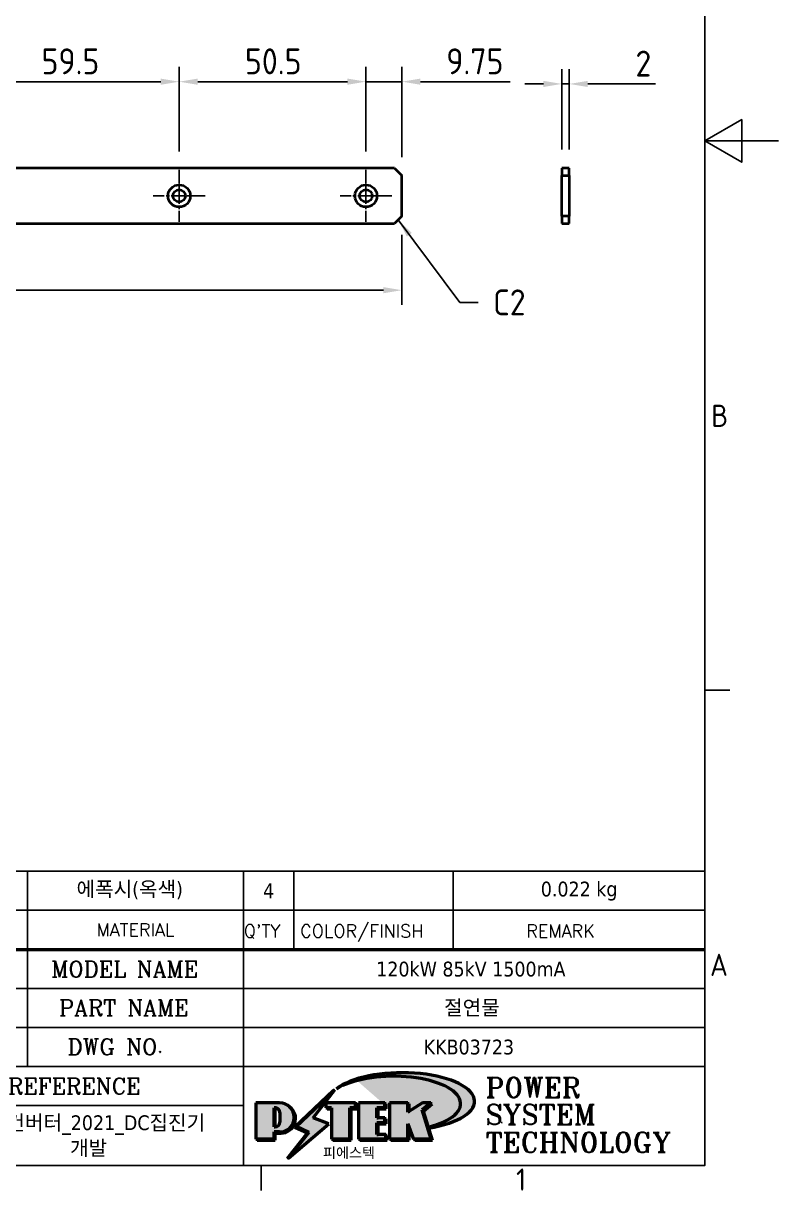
# Model space of a CAD drawing. Header units: millimetres. Extents: x 0 to 840, y 0 to 594.
# Drawn here: x 635.7 to 840, y 13.2 to 328.8 of the extents above; entities that cross this region are included whole.
import ezdxf
from ezdxf.enums import TextEntityAlignment as Align

# ---------------------------------------------------------------- set-up
doc = ezdxf.new("R2010")
doc.units = ezdxf.units.MM
doc.header["$LTSCALE"] = 2
doc.linetypes.add('CHAIN', pattern=[0.35429999999999995, 0.2362, -0.0295, 0.0591, -0.0295])
doc.layers.get('0').update_dxf_attribs({"color": 3, "lineweight": 25})
for name, color, linetype, lineweight in [('가시적인 것(ISO)', 3, 'Continuous', 40), ('경계(ISO)', 7, 'Continuous', 25), ('기호(ISO)', 5, 'Continuous', 25), ('제목(ISO)', 5, 'Continuous', 50), ('중심 표식(ISO)', 1, 'Continuous', 25), ('치수(ISO)', 2, 'Continuous', 25), ('해치(ISO)', 7, 'Continuous', 18)]:
    doc.layers.add(name, color=color, linetype=linetype, lineweight=lineweight)
doc.styles.add('HAN_370', font='', dxfattribs={"width": 2})
doc.styles.add('RC_284', font='ROMANC.shx')
doc.styles.add('RC_292', font='ROMANC.shx')
doc.styles.add('ROMANT_294', font='romant.shx')
doc.styles.add('문자 텍스트_M2B', font='isocp.shx')
doc.styles.add('치수 텍스트_PSTEK_POSCO', font='isocp.shx')
doc.styles.add('텍스트 스타일198', font='tahoma.ttf')
doc.styles.get('HAN_370').set_extended_font_data('GulimChe')
doc.dimstyles.new('치수_PSTEK_POSCO', dxfattribs={"dimscale": 2, "dimtxt": 3.5, "dimasz": 2.5, "dimexe": 2, "dimexo": 2.5, "dimgap": 1, "dimtad": 1, "dimrnd": 1e-08, "dimdsep": 46, "dimtxsty": '치수 텍스트_PSTEK_POSCO', "dimcen": 0.09, "dimdle": 10, "dimclrd": 7, "dimclre": 7, "dimclrt": 2, "dimadec": 1, "dimazin": 2, "dimtfac": 1, "dimtmove": 0, "dimatfit": 3, "dimfxl": 0, "dimtolj": 1, "dimlwd": -1, "dimlwe": -1, "dimarcsym": 0})
doc.dimstyles.new('치수_PSTEK_POSCO$7', dxfattribs={"dimscale": 2, "dimtxt": 3.5, "dimasz": 2.5, "dimexe": 2, "dimexo": 2.5, "dimgap": 1, "dimtad": 1, "dimrnd": 1e-08, "dimdsep": 46, "dimtxsty": '치수 텍스트_PSTEK_POSCO', "dimcen": 0.09, "dimdle": 10, "dimclrd": 7, "dimclre": 7, "dimclrt": 2, "dimadec": 1, "dimazin": 2, "dimtfac": 1, "dimtmove": 0, "dimatfit": 3, "dimfxl": 0, "dimtolj": 1, "dimlwd": -1, "dimlwe": -1, "dimarcsym": 0})

# ---------------------------------------------------------------- blocks, each defined once
blk = doc.blocks.new('경계 Default Border')
at = {"layer": '경계(ISO)'}
for p, q in [((410, 74.25000190734863), (413.4000015258789, 74.25000190734863)), ((350, 10), (350, 6.599999666213989))]:
    blk.add_line(p, q, dxfattribs=at)
at = {"layer": '경계(ISO)', "flags": 128}
for points in [[(10, 10), (10, 287.0000076293945), (410, 287.0000076293945), (410, 10), (10, 10)], [(420, 148.5000038146973), (410, 148.5000038146973), (415, 151.3867473602295), (415, 145.6132507324219), (410, 148.5000038146973)]]:
    blk.add_lwpolyline(points, dxfattribs=at)
at = {"layer": '경계(ISO)', "color": 2, "char_height": 3.00000011920929, "attachment_point": 7, "style": '문자 텍스트_M2B'}
for s, insert in [('B', (410.878270202895, 109.8463944559917)), ('A', (410.7144008173592, 35.61784856929444)), ('1', (384.4860661041481, 6.59999988079071))]:
    blk.add_mtext(s, dxfattribs=dict(at, insert=insert))
blk = doc.blocks.new('제목 블록 PSTEK')
for color, points in [(252, [(317.2195697678507, 17.0593801673321), (322.0326348870767, 21.62682475217465), (322.2781991042243, 21.94392121864296), (317.0471853425802, 16.97985676345368), (318.7512090904202, 16.1899260703855), (316.0018030350395, 12.71868385740789), (316.3356552234328, 13.00206718743325), (318.9235935156908, 16.2694494742633)]), (5, [(321.6183518841322, 17.4193704504104), (319.5281351041078, 18.24969419629727), (322.4505835294948, 22.02344462252142), (317.2195697678507, 17.0593801673321), (318.9235935156908, 16.2694494742633), (316.1741874603099, 12.79820726128571)]), (1, [(324.4839107253602, 19.60711530335299), (325.2419748254881, 19.60711530335299), (325.2419748254881, 20.25857663940324), (321.2266040451076, 20.25857663940324), (321.2266040451076, 19.60711530335299), (321.9846681452406, 19.60711530335299), (321.9846681452406, 15.3430047401139), (324.4839107253602, 15.3430047401139)]), (252, [(321.9846681452406, 19.60711530335299), (321.4042753185749, 19.60711530335299), (321.4042753185749, 19.45905590879572), (321.9846681452406, 19.45905590879572)]), (252, [(324.6615819988275, 19.45905590879572), (325.4196460989604, 19.45905590879572), (325.4196460989604, 20.11051724484596), (325.2419748254881, 20.11051724484596), (325.2419748254881, 19.60711530335299), (324.4839107253602, 19.60711530335299), (324.4839107253602, 15.3430047401139), (322.1623394187076, 15.3430047401139), (322.1623394187076, 15.19494534555726), (324.6615819988275, 15.19494534555726)]), (1, [(329.2277337269622, 20.25857663940324), (325.65654113025, 20.25857663940324), (325.65654113025, 15.3430047401139), (329.3580259941756, 15.3430047401139), (329.3580259941756, 15.9944660761648), (328.1137701654877, 15.9944660761648), (328.1137701654877, 17.56360607323003), (329.2277337269622, 17.56360607323003), (329.2277337269622, 18.25543873810179), (328.1137701654877, 18.25543873810179), (328.1137701654877, 19.60711530335299), (329.2277337269622, 19.60711530335299)]), (252, [(328.2914414389548, 19.45905590879572), (329.4054050004294, 19.45905590879572), (329.4054050004294, 20.11051724484596), (329.2277337269622, 20.11051724484596), (329.2277337269622, 19.60711530335299), (328.1137701654877, 19.60711530335299), (328.1137701654877, 18.25543873810179), (328.2914414389548, 18.25543873810179)]), (1, [(332.3312149849806, 20.25857663940324), (329.8592894925411, 20.25857663940324), (329.8592894925411, 15.3430047401139), (332.3312149849806, 15.3430047401139), (332.3312149849806, 17.4318630164523), (333.0701931098801, 15.3430047401139), (335.4855464857051, 15.3430047401139), (334.2514536401189, 19.30614745124769), (335.4379594596742, 20.25857663940324), (334.3071782107978, 20.25857663940324), (332.3312149849806, 18.99741471888304)]), (252, [(332.5088862584528, 20.1105172448466), (332.3312149849806, 20.1105172448466), (332.3312149849806, 18.99741471888368), (332.5088862584528, 19.11081371413894)]), (252, [(335.6156307331414, 20.11051724484596), (335.2535118015555, 20.11051724484596), (334.2514536401189, 19.30614745124769), (335.4855464857051, 15.3430047401139), (333.1954852176545, 15.3430047401139), (333.2478643833523, 15.19494534555726), (335.6632177591723, 15.19494534555726), (334.4291249135862, 19.15808805669106)]), (252, [(328.2914414389548, 17.41554667867274), (329.4054050004294, 17.41554667867274), (329.4054050004294, 18.10737934354514), (329.2277337269622, 18.10737934354514), (329.2277337269622, 17.56360607323003), (328.1137701654877, 17.56360607323003), (328.1137701654877, 15.9944660761648), (328.2914414389548, 15.9944660761648)]), (252, [(332.5088862584528, 16.92964231796647), (332.3312149849806, 17.43186301645164), (332.3312149849806, 15.3430047401139), (330.0369607660135, 15.3430047401139), (330.0369607660135, 15.19494534555726), (332.5088862584528, 15.19494534555726)]), (252, [(329.5356972676428, 15.8464066816075), (329.3580259941756, 15.8464066816075), (329.3580259941756, 15.3430047401139), (325.8342124037171, 15.3430047401139), (325.8342124037171, 15.19494534555726), (329.5356972676428, 15.19494534555726)])]:
    blk.add_hatch(color=color).paths.add_polyline_path(points)
h = blk.add_hatch(color=1)
edge = h.paths.add_edge_path(flags=0)
edge.add_line((314.2242174273352, 19.60711530335299), (314.2242174273352, 17.00126995915134))
edge.add_line((314.2242174273352, 17.00126995915134), (314.3485873187598, 17.00126995915134))
edge.add_arc((314.3485873187598, 17.6527312952023), 0.6514613360509371, 270, 360)
edge.add_line((315.0000486548106, 17.6527312952023), (315.0000486548106, 18.95565396730211))
edge.add_arc((314.3485873187598, 18.95565396730212), 0.6514613360508712, 0, 90)
edge.add_line((314.3485873187598, 19.60711530335299), (314.2242174273352, 19.60711530335299))
edge = h.paths.add_edge_path()
edge.add_arc((314.9847713324306, 18.28938669179658), 1.969189947606664, 269.9999999999959, 450)
edge.add_line((314.9847713324306, 20.25857663940318), (311.7664314776902, 20.25857663940324))
edge.add_line((311.7664314776902, 20.25857663940324), (311.7664314776902, 15.3430047401139))
edge.add_line((311.7664314776902, 15.3430047401139), (314.2242174273352, 15.3430047401139))
edge.add_line((314.2242174273352, 15.3430047401139), (314.2242174273352, 16.32019674418991))
edge.add_line((314.2242174273352, 16.32019674418991), (314.9847713324307, 16.32019674418991))
h = blk.add_hatch(color=252)
edge = h.paths.add_edge_path()
edge.add_arc((314.9847713324309, 18.28938669179657), 1.969189947606666, 270, 406.8278729790604)
edge.add_arc((315.1624426058984, 18.1413272972396), 1.969189947606962, -90, 53.560984836317004, ccw=False)
edge.add_line((315.1624426058984, 16.17213734963263), (314.4018887008024, 16.17213734963263))
edge.add_line((314.4018887008024, 16.17213734963263), (314.4018887008024, 15.19494534555726))
edge.add_line((314.4018887008024, 15.19494534555726), (311.9441027511573, 15.19494534555726))
edge.add_line((311.9441027511573, 15.19494534555726), (311.9441027511573, 15.3430047401139))
edge.add_line((311.9441027511573, 15.3430047401139), (314.2242174273352, 15.3430047401139))
edge.add_line((314.2242174273352, 15.3430047401139), (314.2242174273352, 16.32019674418991))
edge.add_line((314.2242174273352, 16.32019674418991), (314.9847713324309, 16.32019674418991))
h = blk.add_hatch(color=252)
edge = h.paths.add_edge_path()
edge.add_line((314.4018887008024, 19.45905590879572), (314.5262585922315, 19.45905590879572))
edge.add_arc((314.5262585922314, 18.80759457274939), 0.6514613360463194, 60.4189348879147, 90.00000000000318, ccw=False)
edge.add_arc((314.3485873187602, 18.95565396730057), 0.6514613360524251, 39.96992292766206, 90.00000000009999)
edge.add_line((314.3485873187591, 19.60711530335307), (314.2242174273352, 19.60711530335298))
edge.add_line((314.2242174273352, 19.60711530335299), (314.2242174273352, 17.00126995915134))
edge.add_line((314.2242174273352, 17.00126995915134), (314.3485873187591, 17.00126995915134))
edge.add_arc((314.3485873187568, 17.652731295233), 0.6514613360816299, 270.0000000002, 274.6930825552478)
edge.add_line((314.4018887008024, 17.0034541317032), (314.4018887008024, 19.45905590879572))
at = {"layer": '해치(ISO)', "true_color": 0x27d1fc}
h = blk.add_hatch(color=140, dxfattribs=at)
edge = h.paths.add_edge_path()
edge.add_ellipse((330.3660919371412, 20.15576403068321), major_axis=(9.100907360794343, 0), ratio=0.4069904968023172, start_angle=301.3098473703837, end_angle=507.7436900681698)
edge.add_ellipse((331.5340919371412, 20.4634168429492), major_axis=(-9.82350664112931, 0), ratio=0.3942600559756514, start_angle=111.51207141178469, end_angle=334.47025347086895, ccw=False)
edge.add_line((335.1363447531188, 16.8601935978785), (335.0955236905705, 16.99119398620872))
at = {"color": 180}
for p, q in [((182.4757929790549, 51.56524660363496), (372.4757929537551, 51.56524660363496)), ((280.8758854511282, 51.56524660363496), (280.8758854511282, 41.00524660363494)), ((310.0881549537552, 51.56524660363496), (310.0881549537553, 41.00524660363494)), ((316.9044520275131, 51.56524660363496), (316.9044520275127, 41.00524660363494)), ((338.4566026226726, 51.56524660363496), (338.4566026226727, 41.00524660363494)), ((372.4757929537551, 51.56524660363496), (372.4757929537551, 11.79100474011389)), ((182.475792979055, 46.2852466036349), (372.4757929537551, 46.28524660363492)), ((280.8758854511282, 41.00524660363494), (280.8758854511282, 25.16524660363502)), ((310.088154953755, 41.00524660363494), (310.088154953755, 11.79100474011392)), ((206.451475290024, 35.72524660363497), (372.4757929537551, 35.72524660363497)), ((255.917593136736, 30.44524660363498), (372.4757929537552, 30.44524660363501)), ((255.9175931367359, 25.16524660363502), (372.4757929537552, 25.165246603635)), ((255.9175931367359, 19.88524660363481), (310.0881549537553, 19.88524660363481)), ((182.475792979055, 11.79100474011392), (372.4757929537551, 11.79100474011389))]:
    blk.add_line(p, q, dxfattribs=at)
at = {"color": 7, "lineweight": 50}
blk.add_line((206.451475290024, 41.00524660363494), (372.4757929537551, 41.00524660363496), dxfattribs=at)
at = {"color": 7}
for p, q in [((322.2781991042243, 21.94392121864296), (317.0471853425802, 16.97985676345368)), ((322.4505835294948, 22.02344462252142), (317.2195697678507, 17.0593801673321)), ((317.2195697678507, 17.0593801673321), (322.0326348870767, 21.62682475217465)), ((319.5281351041078, 18.24969419629727), (322.4505835294948, 22.02344462252142)), ((322.0326348870767, 21.62682475217465), (322.2781991042243, 21.94392121864296)), ((311.7664314776902, 20.25900474011391), (311.7664314776902, 15.34300474011391)), ((314.9847713324309, 20.25857663940324), (311.7664314776902, 20.25857663940324)), ((314.9847713324309, 20.25857663940324), (311.7664314776902, 20.25857663940324)), ((311.7664314776902, 20.25857663940324), (311.7664314776902, 15.3430047401139)), ((314.2242174273352, 17.00126995915134), (314.2242174273352, 19.60711530335299)), ((314.2242174273352, 19.60711530335299), (314.3485873187591, 19.60711530335299)), ((314.3485873187591, 19.60711530335299), (314.2242174273352, 19.60711530335299)), ((314.2242174273352, 19.60711530335299), (314.2242174273352, 17.00126995915134)), ((314.2242174273352, 17.00126995915134), (314.2242174273352, 19.60711530335299)), ((314.2242174273352, 19.60711530335299), (314.3485873187591, 19.60711530335299)), ((314.4018887008024, 19.45905590879572), (314.5262585922314, 19.45905590879572)), ((314.4018887008024, 17.0034541317032), (314.4018887008024, 19.45905590879572)), ((315.0000486548106, 18.95565396730275), (315.0000486548106, 17.65273129520161)), ((315.0000486548106, 18.95565396730275), (315.0000486548106, 17.65273129520161)), ((325.2419748254881, 20.25857663940324), (321.2266040451076, 20.25857663940324)), ((321.2266040451076, 20.25857663940324), (321.2266040451076, 19.60711530335299)), ((325.2419748254881, 20.25857663940324), (321.2266040451076, 20.25857663940324)), ((321.2266040451076, 20.25857663940324), (321.2266040451076, 19.60711530335299)), ((321.2266040451076, 19.60711530335299), (321.9846681452406, 19.60711530335299)), ((321.2266040451076, 19.60711530335299), (321.9846681452406, 19.60711530335299)), ((321.4042753185749, 19.60711530335299), (321.4042753185749, 19.45905590879572)), ((321.9846681452406, 19.60711530335299), (321.4042753185749, 19.60711530335299)), ((321.4042753185749, 19.45905590879572), (321.9846681452406, 19.45905590879572)), ((321.9846681452406, 19.60711530335299), (321.9846681452406, 15.3430047401139)), ((321.9846681452406, 19.45905590879572), (321.9846681452406, 19.60711530335299)), ((321.9846681452406, 19.60711530335299), (321.9846681452406, 15.3430047401139)), ((324.4839107253602, 19.60711530335299), (325.2419748254881, 19.60711530335299)), ((324.4839107253602, 15.3430047401139), (324.4839107253602, 19.60711530335299)), ((325.2419748254881, 19.60711530335299), (324.4839107253602, 19.60711530335299)), ((324.4839107253602, 19.60711530335299), (324.4839107253602, 15.3430047401139)), ((324.4839107253602, 19.60711530335299), (325.2419748254881, 19.60711530335299)), ((324.4839107253602, 15.3430047401139), (324.4839107253602, 19.60711530335299)), ((324.6615819988275, 19.45905590879572), (325.4196460989604, 19.45905590879572)), ((324.6615819988275, 15.19494534555726), (324.6615819988275, 19.45905590879572)), ((325.2419748254881, 19.60711530335299), (325.2419748254881, 20.25857663940324)), ((325.2419748254881, 19.60711530335299), (325.2419748254881, 20.25857663940324)), ((325.4196460989604, 20.11051724484596), (325.2419748254881, 20.11051724484596)), ((325.2419748254881, 20.11051724484596), (325.2419748254881, 19.60711530335299)), ((325.4196460989604, 19.45905590879572), (325.4196460989604, 20.11051724484596)), ((329.2277337269622, 20.25857663940324), (325.65654113025, 20.25857663940324)), ((325.65654113025, 20.25857663940324), (325.65654113025, 15.3430047401139)), ((325.65654113025, 20.25857663940324), (325.65654113025, 15.3430047401139)), ((329.2277337269622, 20.25857663940324), (325.65654113025, 20.25857663940324)), ((328.1137701654877, 18.25543873810179), (328.1137701654877, 19.60711530335299)), ((328.1137701654877, 19.60711530335299), (329.2277337269622, 19.60711530335299)), ((329.2277337269622, 19.60711530335299), (328.1137701654877, 19.60711530335299)), ((328.1137701654877, 19.60711530335299), (328.1137701654877, 18.25543873810179)), ((328.1137701654877, 18.25543873810179), (328.1137701654877, 19.60711530335299)), ((328.1137701654877, 19.60711530335299), (329.2277337269622, 19.60711530335299)), ((328.2914414389548, 18.25543873810179), (328.2914414389548, 19.45905590879572)), ((328.2914414389548, 19.45905590879572), (329.4054050004294, 19.45905590879572)), ((329.2277337269622, 19.60711530335299), (329.2277337269622, 20.25857663940324)), ((329.2277337269622, 19.60711530335299), (329.2277337269622, 20.25857663940324)), ((329.4054050004294, 20.11051724484596), (329.2277337269622, 20.11051724484596)), ((329.2277337269622, 20.11051724484596), (329.2277337269622, 19.60711530335299)), ((329.4054050004294, 19.45905590879572), (329.4054050004294, 20.11051724484596)), ((332.3312149849806, 20.25857663940324), (329.8592894925411, 20.25857663940324)), ((329.8592894925411, 20.25857663940324), (329.8592894925411, 15.3430047401139)), ((329.8592894925411, 20.25857663940324), (329.8592894925411, 15.3430047401139)), ((332.3312149849806, 20.25857663940324), (329.8592894925411, 20.25857663940324)), ((334.3071782107978, 20.25857663940324), (332.3312149849806, 18.99741471888304)), ((332.3312149849806, 18.99741471888304), (332.3312149849806, 20.25857663940324)), ((334.3071782107978, 20.25857663940324), (332.3312149849806, 18.99741471888304)), ((332.3312149849806, 18.99741471888304), (332.3312149849806, 20.25857663940324)), ((332.5088862584528, 20.1105172448466), (332.3312149849806, 20.1105172448466)), ((332.3312149849806, 20.1105172448466), (332.3312149849806, 18.99741471888368)), ((332.3312149849806, 18.99741471888368), (332.5088862584528, 19.11081371413894)), ((332.5088862584528, 19.11081371413894), (332.5088862584528, 20.1105172448466)), ((334.2514536401189, 19.30614745124769), (335.4379594596742, 20.25857663940324)), ((334.2514536401189, 19.30614745124769), (335.4379594596742, 20.25857663940324)), ((335.2535118015555, 20.11051724484596), (334.2514536401189, 19.30614745124769)), ((335.4855464857051, 15.3430047401139), (334.2514536401189, 19.30614745124769)), ((334.2514536401189, 19.30614745124769), (335.4855464857051, 15.3430047401139)), ((335.4855464857051, 15.3430047401139), (334.2514536401189, 19.30614745124769)), ((335.4379594596742, 20.25857663940324), (334.3071782107978, 20.25857663940324)), ((335.4379594596742, 20.25857663940324), (334.3071782107978, 20.25857663940324)), ((334.4291249135862, 19.15808805669104), (335.6156307331414, 20.11051724484596)), ((335.6632177591723, 15.19494534555726), (334.4291249135862, 19.15808805669104)), ((335.6156307331414, 20.11051724484596), (335.2535118015555, 20.11051724484596)), ((316.1741874603099, 12.79820726128571), (321.6183518841322, 17.4193704504104)), ((321.6183518841322, 17.4193704504104), (319.5281351041078, 18.24969419629727)), ((329.2277337269622, 18.25543873810179), (328.1137701654877, 18.25543873810179)), ((328.1137701654877, 18.25543873810179), (328.2914414389548, 18.25543873810179)), ((329.2277337269622, 18.25543873810179), (328.1137701654877, 18.25543873810179)), ((328.1137701654877, 17.56360607323003), (329.2277337269622, 17.56360607323003)), ((328.1137701654877, 15.9944660761648), (328.1137701654877, 17.56360607323003)), ((329.2277337269622, 17.56360607323003), (328.1137701654877, 17.56360607323003)), ((328.1137701654877, 17.56360607323003), (328.1137701654877, 15.9944660761648)), ((328.1137701654877, 17.56360607323003), (329.2277337269622, 17.56360607323003)), ((328.1137701654877, 15.9944660761648), (328.1137701654877, 17.56360607323003)), ((328.2914414389548, 15.9944660761648), (328.2914414389548, 17.41554667867274)), ((328.2914414389548, 17.41554667867274), (329.4054050004294, 17.41554667867274)), ((329.2277337269622, 17.56360607323003), (329.2277337269622, 18.25543873810179)), ((329.2277337269622, 17.56360607323003), (329.2277337269622, 18.25543873810179)), ((329.4054050004294, 18.10737934354514), (329.2277337269622, 18.10737934354514)), ((329.2277337269622, 18.10737934354514), (329.2277337269622, 17.56360607323003)), ((329.4054050004294, 17.41554667867274), (329.4054050004294, 18.10737934354514)), ((332.3312149849806, 17.4318630164523), (333.0701931098801, 15.3430047401139)), ((332.3312149849806, 15.3430047401139), (332.3312149849806, 17.4318630164523)), ((332.5088862584528, 16.92964231796647), (332.3312149849806, 17.43186301645164)), ((332.3312149849806, 17.43186301645164), (332.3312149849806, 15.3430047401139)), ((332.3312149849806, 17.4318630164523), (333.0701931098801, 15.3430047401139)), ((332.3312149849806, 15.3430047401139), (332.3312149849806, 17.4318630164523)), ((345.0447381189468, 17.50375595811051), (344.9867755289346, 17.689895936919)), ((314.3485873187591, 17.00126995915134), (314.2242174273352, 17.00126995915134)), ((314.2242174273352, 17.00126995915134), (314.3485873187591, 17.00126995915134)), ((314.3485873187591, 17.00126995915134), (314.2242174273352, 17.00126995915134)), ((314.2242174273352, 16.32019674418991), (314.9847713324309, 16.32019674418991)), ((314.2242174273352, 15.3430047401139), (314.2242174273352, 16.32019674418991)), ((314.9847713324309, 16.32019674418991), (314.2242174273352, 16.32019674418991)), ((314.2242174273352, 16.32019674418991), (314.2242174273352, 15.3430047401139)), ((314.2242174273352, 16.32019674418991), (314.9847713324309, 16.32019674418991)), ((314.2242174273352, 15.3430047401139), (314.2242174273352, 16.32019674418991)), ((314.4018887008024, 16.17213734963263), (315.162442605898, 16.17213734963263)), ((314.4018887008024, 15.19494534555726), (314.4018887008024, 16.17213734963263)), ((318.7512090904202, 16.1899260703855), (316.0018030350395, 12.71868385740789)), ((318.9235935156908, 16.2694494742633), (316.1741874603099, 12.79820726128571)), ((316.3356552234328, 13.00206718743325), (318.9235935156908, 16.2694494742633)), ((317.0471853425802, 16.97985676345368), (318.7512090904202, 16.1899260703855)), ((318.9235935156908, 16.2694494742633), (317.2195697678507, 17.0593801673321)), ((317.2195697678507, 17.0593801673321), (318.9235935156908, 16.2694494742633)), ((329.3580259941756, 15.9944660761648), (328.1137701654877, 15.9944660761648)), ((328.1137701654877, 15.9944660761648), (328.2914414389548, 15.9944660761648)), ((329.3580259941756, 15.9944660761648), (328.1137701654877, 15.9944660761648)), ((329.3580259941756, 15.3430047401139), (329.3580259941756, 15.9944660761648)), ((329.3580259941756, 15.3430047401139), (329.3580259941756, 15.9944660761648)), ((329.5356972676428, 15.8464066816075), (329.3580259941756, 15.8464066816075)), ((329.3580259941756, 15.8464066816075), (329.3580259941756, 15.3430047401139)), ((329.5356972676428, 15.19494534555726), (329.5356972676428, 15.8464066816075)), ((332.5088862584528, 15.19494534555726), (332.5088862584528, 16.92964231796647)), ((311.7664314776902, 15.3430047401139), (314.2242174273352, 15.3430047401139)), ((311.7664314776902, 15.3430047401139), (314.2242174273352, 15.3430047401139)), ((314.2242174273352, 15.3430047401139), (311.9441027511573, 15.3430047401139)), ((311.9441027511573, 15.3430047401139), (311.9441027511573, 15.19494534555726)), ((311.9441027511573, 15.19494534555726), (314.4018887008024, 15.19494534555726)), ((321.9846681452406, 15.3430047401139), (324.4839107253602, 15.3430047401139)), ((321.9846681452406, 15.3430047401139), (324.4839107253602, 15.3430047401139)), ((324.4839107253602, 15.3430047401139), (322.1623394187076, 15.3430047401139)), ((322.1623394187076, 15.3430047401139), (322.1623394187076, 15.19494534555726)), ((322.1623394187076, 15.19494534555726), (324.6615819988275, 15.19494534555726)), ((325.65654113025, 15.3430047401139), (329.3580259941756, 15.3430047401139)), ((325.65654113025, 15.3430047401139), (329.3580259941756, 15.3430047401139)), ((329.3580259941756, 15.3430047401139), (325.8342124037171, 15.3430047401139)), ((325.8342124037171, 15.3430047401139), (325.8342124037171, 15.19494534555726)), ((325.8342124037171, 15.19494534555726), (329.5356972676428, 15.19494534555726)), ((329.8592894925411, 15.3430047401139), (332.3312149849806, 15.3430047401139)), ((329.8592894925411, 15.3430047401139), (332.3312149849806, 15.3430047401139)), ((332.3312149849806, 15.3430047401139), (330.0369607660135, 15.3430047401139)), ((330.0369607660135, 15.3430047401139), (330.0369607660135, 15.19494534555726)), ((330.0369607660135, 15.19494534555726), (332.5088862584528, 15.19494534555726)), ((333.0701931098801, 15.3430047401139), (335.4855464857051, 15.3430047401139)), ((333.0701931098801, 15.3430047401139), (335.4855464857051, 15.3430047401139)), ((335.4855464857051, 15.3430047401139), (333.1954852176545, 15.3430047401139)), ((333.1954852176545, 15.3430047401139), (333.2478643833523, 15.19494534555726)), ((333.2478643833523, 15.19494534555726), (335.6632177591723, 15.19494534555726)), ((316.0018030350395, 12.71868385740789), (316.3356552234328, 13.00206718743325))]:
    blk.add_line(p, q, dxfattribs=at)
at = {"color": 5}
for p, q in [((322.4505835294948, 22.02344462252142), (317.2195697678507, 17.0593801673321)), ((319.5281351041078, 18.24969419629727), (322.4505835294948, 22.02344462252142)), ((316.1741874603099, 12.79820726128571), (321.6183518841322, 17.4193704504104)), ((321.6183518841322, 17.4193704504104), (319.5281351041078, 18.24969419629727)), ((318.9235935156908, 16.2694494742633), (316.1741874603099, 12.79820726128571)), ((317.2195697678507, 17.0593801673321), (318.9235935156908, 16.2694494742633))]:
    blk.add_line(p, q, dxfattribs=at)
at = {"color": 1}
for p, q in [((314.9847713324309, 20.25857663940324), (311.7664314776902, 20.25857663940324)), ((311.7664314776902, 20.25857663940324), (311.7664314776902, 15.3430047401139)), ((314.2242174273352, 17.00126995915134), (314.2242174273352, 19.60711530335299)), ((314.2242174273352, 19.60711530335299), (314.3485873187591, 19.60711530335299)), ((315.0000486548106, 18.95565396730275), (315.0000486548106, 17.65273129520161)), ((325.2419748254881, 20.25857663940324), (321.2266040451076, 20.25857663940324)), ((321.2266040451076, 20.25857663940324), (321.2266040451076, 19.60711530335299)), ((321.2266040451076, 19.60711530335299), (321.9846681452406, 19.60711530335299)), ((321.9846681452406, 19.60711530335299), (321.9846681452406, 15.3430047401139)), ((324.4839107253602, 19.60711530335299), (325.2419748254881, 19.60711530335299)), ((324.4839107253602, 15.3430047401139), (324.4839107253602, 19.60711530335299)), ((325.2419748254881, 19.60711530335299), (325.2419748254881, 20.25857663940324)), ((329.2277337269622, 20.25857663940324), (325.65654113025, 20.25857663940324)), ((325.65654113025, 20.25857663940324), (325.65654113025, 15.3430047401139)), ((328.1137701654877, 18.25543873810179), (328.1137701654877, 19.60711530335299)), ((328.1137701654877, 19.60711530335299), (329.2277337269622, 19.60711530335299)), ((329.2277337269622, 19.60711530335299), (329.2277337269622, 20.25857663940324)), ((332.3312149849806, 20.25857663940324), (329.8592894925411, 20.25857663940324)), ((329.8592894925411, 20.25857663940324), (329.8592894925411, 15.3430047401139)), ((334.3071782107978, 20.25857663940324), (332.3312149849806, 18.99741471888304)), ((332.3312149849806, 18.99741471888304), (332.3312149849806, 20.25857663940324)), ((334.2514536401189, 19.30614745124769), (335.4379594596742, 20.25857663940324)), ((335.4855464857051, 15.3430047401139), (334.2514536401189, 19.30614745124769)), ((335.4379594596742, 20.25857663940324), (334.3071782107978, 20.25857663940324)), ((329.2277337269622, 18.25543873810179), (328.1137701654877, 18.25543873810179)), ((328.1137701654877, 17.56360607323003), (329.2277337269622, 17.56360607323003)), ((328.1137701654877, 15.9944660761648), (328.1137701654877, 17.56360607323003)), ((329.2277337269622, 17.56360607323003), (329.2277337269622, 18.25543873810179)), ((332.3312149849806, 17.4318630164523), (333.0701931098801, 15.3430047401139)), ((332.3312149849806, 15.3430047401139), (332.3312149849806, 17.4318630164523)), ((314.3485873187591, 17.00126995915134), (314.2242174273352, 17.00126995915134)), ((314.2242174273352, 16.32019674418991), (314.9847713324309, 16.32019674418991)), ((314.2242174273352, 15.3430047401139), (314.2242174273352, 16.32019674418991)), ((329.3580259941756, 15.9944660761648), (328.1137701654877, 15.9944660761648)), ((329.3580259941756, 15.3430047401139), (329.3580259941756, 15.9944660761648)), ((311.7664314776902, 15.3430047401139), (314.2242174273352, 15.3430047401139)), ((321.9846681452406, 15.3430047401139), (324.4839107253602, 15.3430047401139)), ((325.65654113025, 15.3430047401139), (329.3580259941756, 15.3430047401139)), ((329.8592894925411, 15.3430047401139), (332.3312149849806, 15.3430047401139)), ((333.0701931098801, 15.3430047401139), (335.4855464857051, 15.3430047401139))]:
    blk.add_line(p, q, dxfattribs=at)
at = {"color": 7}
for centre, radius, start, end in [((314.3485873187598, 18.95565396730211), 0.6514613360508712, 0, 90), ((314.3485873187602, 18.95565396730057), 0.6514613360524251, 39.96992292766117, 90), ((314.3485873187598, 18.95565396730212), 0.6514613360508712, 0, 90), ((314.5262585922314, 18.80759457274939), 0.6514613360463193, 60.41893488791137, 90), ((314.9847713324309, 18.28938669179658), 1.969189947606665, 270, 90), ((314.9847713324309, 18.28938669179658), 1.969189947606665, 270, 90), ((314.9847713324307, 18.2893866917965), 1.969189947606594, 270, 46.82787297909833), ((315.1624426058984, 18.1413272972396), 1.969189947606961, 270, 53.56098483636067), ((314.3485873187597, 17.65273129520228), 0.6514613360509381, 270, 0), ((314.3485873187598, 17.6527312952023), 0.6514613360509381, 270, 0), ((314.3485873187568, 17.652731295233), 0.6514613360816299, 270, 274.6930825552478)]:
    blk.add_arc(centre, radius, start, end, dxfattribs=at)
at = {"color": 1}
for centre, radius, start, end in [((314.3485873187598, 18.95565396730211), 0.6514613360508712, 0, 90), ((314.9847713324309, 18.28938669179657), 1.969189947606665, 270, 90), ((314.3485873187598, 17.6527312952023), 0.6514613360509381, 270, 0)]:
    blk.add_arc(centre, radius, start, end, dxfattribs=at)
at = {"layer": '제목(ISO)'}
for p, q in [((322.2781991042243, 21.94392121864296), (317.0471853425802, 16.97985676345368)), ((322.4505835294948, 22.02344462252142), (317.2195697678507, 17.0593801673321)), ((317.2195697678507, 17.0593801673321), (322.0326348870767, 21.62682475217465)), ((319.5281351041078, 18.24969419629727), (322.4505835294948, 22.02344462252142)), ((322.0326348870767, 21.62682475217465), (322.2781991042243, 21.94392121864296)), ((314.9847713324306, 20.25857663940324), (311.7664314776902, 20.25857663940324)), ((311.7664314776902, 20.25857663940324), (311.7664314776902, 15.3430047401139)), ((314.2242174273352, 17.00126995915134), (314.2242174273352, 19.60711530335299)), ((314.2242174273352, 19.60711530335299), (314.3485873187598, 19.60711530335299)), ((314.3485873187591, 19.60711530335299), (314.2242174273352, 19.60711530335299)), ((314.2242174273352, 19.60711530335299), (314.2242174273352, 17.00126995915134)), ((314.4018887008024, 19.45905590879572), (314.5262585922314, 19.45905590879572)), ((314.4018887008024, 17.0034541317032), (314.4018887008024, 19.45905590879572)), ((315.0000486548106, 18.95565396730211), (315.0000486548106, 17.6527312952023)), ((325.2419748254881, 20.25857663940324), (321.2266040451076, 20.25857663940324)), ((321.2266040451076, 20.25857663940324), (321.2266040451076, 19.60711530335299)), ((321.2266040451076, 19.60711530335299), (321.9846681452406, 19.60711530335299)), ((321.9846681452406, 19.60711530335299), (321.4042753185749, 19.60711530335299)), ((321.4042753185749, 19.60711530335299), (321.4042753185749, 19.45905590879572)), ((321.4042753185749, 19.45905590879572), (321.9846681452406, 19.45905590879572)), ((321.9846681452406, 19.60711530335299), (321.9846681452406, 15.3430047401139)), ((321.9846681452406, 19.45905590879572), (321.9846681452406, 19.60711530335299)), ((324.4839107253602, 19.60711530335299), (325.2419748254881, 19.60711530335299)), ((324.4839107253602, 15.3430047401139), (324.4839107253602, 19.60711530335299)), ((325.2419748254881, 19.60711530335299), (324.4839107253602, 19.60711530335299)), ((324.4839107253602, 19.60711530335299), (324.4839107253602, 15.3430047401139)), ((324.6615819988275, 19.45905590879572), (325.4196460989604, 19.45905590879572)), ((324.6615819988275, 15.19494534555726), (324.6615819988275, 19.45905590879572)), ((325.2419748254881, 19.60711530335299), (325.2419748254881, 20.25857663940324)), ((325.4196460989604, 20.11051724484596), (325.2419748254881, 20.11051724484596)), ((325.2419748254881, 20.11051724484596), (325.2419748254881, 19.60711530335299)), ((325.4196460989604, 19.45905590879572), (325.4196460989604, 20.11051724484596)), ((329.2277337269622, 20.25857663940324), (325.65654113025, 20.25857663940324)), ((325.65654113025, 20.25857663940324), (325.65654113025, 15.3430047401139)), ((328.1137701654877, 18.25543873810179), (328.1137701654877, 19.60711530335299)), ((328.1137701654877, 19.60711530335299), (329.2277337269622, 19.60711530335299)), ((329.2277337269622, 19.60711530335299), (328.1137701654877, 19.60711530335299)), ((328.1137701654877, 19.60711530335299), (328.1137701654877, 18.25543873810179)), ((328.2914414389548, 19.45905590879572), (329.4054050004294, 19.45905590879572)), ((328.2914414389548, 18.25543873810179), (328.2914414389548, 19.45905590879572)), ((329.2277337269622, 19.60711530335299), (329.2277337269622, 20.25857663940324)), ((329.4054050004294, 20.11051724484596), (329.2277337269622, 20.11051724484596)), ((329.2277337269622, 20.11051724484596), (329.2277337269622, 19.60711530335299)), ((329.4054050004294, 19.45905590879572), (329.4054050004294, 20.11051724484596)), ((332.3312149849806, 20.25857663940324), (329.8592894925411, 20.25857663940324)), ((329.8592894925411, 20.25857663940324), (329.8592894925411, 15.3430047401139)), ((334.3071782107978, 20.25857663940324), (332.3312149849806, 18.99741471888304)), ((332.3312149849806, 18.99741471888304), (332.3312149849806, 20.25857663940324)), ((332.5088862584528, 20.1105172448466), (332.3312149849806, 20.1105172448466)), ((332.3312149849806, 20.1105172448466), (332.3312149849806, 18.99741471888368)), ((332.3312149849806, 18.99741471888368), (332.5088862584528, 19.11081371413894)), ((332.5088862584528, 19.11081371413894), (332.5088862584528, 20.1105172448466)), ((334.2514536401189, 19.30614745124769), (335.4379594596742, 20.25857663940324)), ((335.2535118015555, 20.11051724484596), (334.2514536401189, 19.30614745124769)), ((335.4855464857051, 15.3430047401139), (334.2514536401189, 19.30614745124769)), ((334.2514536401189, 19.30614745124769), (335.4855464857051, 15.3430047401139)), ((335.4379594596742, 20.25857663940324), (334.3071782107978, 20.25857663940324)), ((334.4291249135862, 19.15808805669106), (335.6156307331414, 20.11051724484596)), ((335.6632177591723, 15.19494534555726), (334.4291249135862, 19.15808805669106)), ((335.6156307331414, 20.11051724484596), (335.2535118015555, 20.11051724484596)), ((316.1741874603099, 12.79820726128571), (321.6183518841322, 17.4193704504104)), ((321.6183518841322, 17.4193704504104), (319.5281351041078, 18.24969419629727)), ((329.2277337269622, 18.25543873810179), (328.1137701654877, 18.25543873810179)), ((328.1137701654877, 18.25543873810179), (328.2914414389548, 18.25543873810179)), ((328.1137701654877, 15.9944660761648), (328.1137701654877, 17.56360607323003)), ((328.1137701654877, 17.56360607323003), (329.2277337269622, 17.56360607323003)), ((329.2277337269622, 17.56360607323003), (328.1137701654877, 17.56360607323003)), ((328.1137701654877, 17.56360607323003), (328.1137701654877, 15.9944660761648)), ((328.2914414389548, 17.41554667867274), (329.4054050004294, 17.41554667867274)), ((328.2914414389548, 15.9944660761648), (328.2914414389548, 17.41554667867274)), ((329.2277337269622, 17.56360607323003), (329.2277337269622, 18.25543873810179)), ((329.4054050004294, 18.10737934354514), (329.2277337269622, 18.10737934354514)), ((329.2277337269622, 18.10737934354514), (329.2277337269622, 17.56360607323003)), ((329.4054050004294, 17.41554667867274), (329.4054050004294, 18.10737934354514)), ((332.3312149849806, 15.3430047401139), (332.3312149849806, 17.4318630164523)), ((332.3312149849806, 17.4318630164523), (333.0701931098801, 15.3430047401139)), ((332.5088862584528, 16.92964231796647), (332.3312149849806, 17.43186301645164)), ((332.3312149849806, 17.43186301645164), (332.3312149849806, 15.3430047401139)), ((314.3485873187598, 17.00126995915134), (314.2242174273352, 17.00126995915134)), ((314.2242174273352, 17.00126995915134), (314.3485873187591, 17.00126995915134)), ((314.2242174273352, 15.3430047401139), (314.2242174273352, 16.32019674418991)), ((314.2242174273352, 16.32019674418991), (314.9847713324307, 16.32019674418991)), ((314.9847713324309, 16.32019674418991), (314.2242174273352, 16.32019674418991)), ((314.2242174273352, 16.32019674418991), (314.2242174273352, 15.3430047401139)), ((314.4018887008024, 15.19494534555726), (314.4018887008024, 16.17213734963263)), ((314.4018887008024, 16.17213734963263), (315.1624426058984, 16.17213734963263)), ((318.7512090904202, 16.1899260703855), (316.0018030350395, 12.71868385740789)), ((318.9235935156908, 16.2694494742633), (316.1741874603099, 12.79820726128571)), ((316.3356552234328, 13.00206718743325), (318.9235935156908, 16.2694494742633)), ((317.0471853425802, 16.97985676345368), (318.7512090904202, 16.1899260703855)), ((317.2195697678507, 17.0593801673321), (318.9235935156908, 16.2694494742633)), ((318.9235935156908, 16.2694494742633), (317.2195697678507, 17.0593801673321)), ((329.3580259941756, 15.9944660761648), (328.1137701654877, 15.9944660761648)), ((328.1137701654877, 15.9944660761648), (328.2914414389548, 15.9944660761648)), ((329.3580259941756, 15.3430047401139), (329.3580259941756, 15.9944660761648)), ((329.5356972676428, 15.8464066816075), (329.3580259941756, 15.8464066816075)), ((329.3580259941756, 15.8464066816075), (329.3580259941756, 15.3430047401139)), ((329.5356972676428, 15.19494534555726), (329.5356972676428, 15.8464066816075)), ((332.5088862584528, 15.19494534555726), (332.5088862584528, 16.92964231796647)), ((311.7664314776902, 15.3430047401139), (314.2242174273352, 15.3430047401139)), ((314.2242174273352, 15.3430047401139), (311.9441027511573, 15.3430047401139)), ((311.9441027511573, 15.3430047401139), (311.9441027511573, 15.19494534555726)), ((311.9441027511573, 15.19494534555726), (314.4018887008024, 15.19494534555726)), ((321.9846681452406, 15.3430047401139), (324.4839107253602, 15.3430047401139)), ((324.4839107253602, 15.3430047401139), (322.1623394187076, 15.3430047401139)), ((322.1623394187076, 15.3430047401139), (322.1623394187076, 15.19494534555726)), ((322.1623394187076, 15.19494534555726), (324.6615819988275, 15.19494534555726)), ((325.65654113025, 15.3430047401139), (329.3580259941756, 15.3430047401139)), ((329.3580259941756, 15.3430047401139), (325.8342124037171, 15.3430047401139)), ((325.8342124037171, 15.3430047401139), (325.8342124037171, 15.19494534555726)), ((325.8342124037171, 15.19494534555726), (329.5356972676428, 15.19494534555726)), ((329.8592894925411, 15.3430047401139), (332.3312149849806, 15.3430047401139)), ((332.3312149849806, 15.3430047401139), (330.0369607660135, 15.3430047401139)), ((330.0369607660135, 15.3430047401139), (330.0369607660135, 15.19494534555726)), ((330.0369607660135, 15.19494534555726), (332.5088862584528, 15.19494534555726)), ((333.0701931098801, 15.3430047401139), (335.4855464857051, 15.3430047401139)), ((335.4855464857051, 15.3430047401139), (333.1954852176545, 15.3430047401139)), ((333.1954852176545, 15.3430047401139), (333.2478643833523, 15.19494534555726)), ((333.2478643833523, 15.19494534555726), (335.6632177591723, 15.19494534555726)), ((316.0018030350395, 12.71868385740789), (316.3356552234328, 13.00206718743325))]:
    blk.add_line(p, q, dxfattribs=at)
at = {"layer": '제목(ISO)', "color": 4}
blk.add_line((335.1363447531188, 16.8601935978785), (335.0955236905705, 16.99119398620872), dxfattribs=at)
at = {"layer": '제목(ISO)'}
for centre, radius, start, end in [((314.3485873187598, 18.95565396730212), 0.6514613360508712, 0, 90), ((314.3485873187602, 18.95565396730057), 0.6514613360524251, 39.96992292766117, 90), ((314.5262585922314, 18.80759457274939), 0.6514613360463193, 60.41893488791137, 90), ((314.9847713324306, 18.28938669179658), 1.969189947606664, 46.82787297909431, 90), ((314.9847713324307, 18.2893866917965), 1.969189947606594, 270, 46.82787297909833), ((314.9847713324309, 18.28938669179657), 1.969189947606666, 270, 46.8278729790603), ((315.1624426058984, 18.1413272972396), 1.969189947606962, 270, 53.56098483631701), ((314.3485873187598, 17.6527312952023), 0.6514613360509371, 270, 0), ((314.3485873187568, 17.652731295233), 0.6514613360816299, 270, 274.6930825552478)]:
    blk.add_arc(centre, radius, start, end, dxfattribs=at)
at = {"layer": '제목(ISO)', "color": 4}
for centre, major_axis, ratio, start_param, end_param in [((331.5340919371412, 20.4634168429492), (9.82350664112931, 0), 0.3942600559756514, 5.087845455444478, 8.97919982663645), ((330.3660919371412, 20.15576403068321), (9.100907360794343, 0), 0.4069904968023172, 5.258848905294775, 8.861799147915196)]:
    blk.add_ellipse(centre, major_axis=major_axis, ratio=ratio, start_param=start_param, end_param=end_param, dxfattribs=at)
at = {"color": 2, "style": 'RC_284'}
blk.add_text('MATERIAL', height=1.742399930953979, dxfattribs=at).set_placement((295.4820202024417, 43.64524660363492), align=Align.MIDDLE_CENTER)
at = {"color": 2}
for s, height, style, p in [("Q'TY", 1.742399930953979, 'RC_284', (310.1440786515383, 42.62317362549192)), ('COLOR/FINISH', 1.742399930953979, 'RC_284', (317.7725341324144, 42.62317362549192)), ('REMARK', 1.742399930953979, 'RC_284', (348.346649953877, 42.62317362549192)), ('MODEL NAME', 2.178000062704086, 'RC_292', (284.096330289083, 37.25462520371384)), ('PART NAME', 2.178000062704086, 'RC_292', (285.1416959765849, 32.03045329421792)), (' DWG NO.', 2.178000062704086, 'RC_292', (284.8124284083233, 26.75045329421772)), ('REFERENCE', 2.178000062704086, 'RC_292', (278.2741065029841, 21.43214925458022))]:
    blk.add_text(s, height=height, dxfattribs=dict(at, style=style)).set_placement(p)
at = {"color": 7, "style": 'ROMANT_294'}
for s, p in [('POWER', (342.82727231297, 20.97115304607566)), ('SYSTEM', (342.82727231297, 17.3284636719184)), ('TECHNOLOGY', (342.82727231297, 13.57194088644453))]:
    blk.add_text(s, height=2.700000107288361, dxfattribs=at).set_placement(p)
at = {"color": 7, "insert": (320.8519732224835, 14.21236326823155), "char_height": 1.400000005960464, "attachment_point": 1, "line_spacing_factor": 0.3319999873638153, "style": 'HAN_370'}
blk.add_mtext('\\fHY견고딕|b0|i0;\\H1.4000;피에스텍', dxfattribs=at)
at = {"layer": '제목(ISO)', "color": 7, "style": '텍스트 스타일198'}
for tag, p in [('부품_번호_001', (195.8125351691155, 47.68004260673702)), ('설명_001', (230.9267386249492, 48.15254984750509)), ('재질_001', (287.5148121100145, 48.155337874329)), ("3._Q'TY_001", (312.7528515031639, 47.92524658873381)), ('질량\\P3;_001', (350.3046145979153, 48.1643332325385)), ('1._MODEL_NAME_001', (328.0471947388506, 37.34308406982311)), ('제목_001', (337.2223155862142, 32.12933155161866)), ('부품_번호_001', (334.4717754223474, 26.8052465951949)), ('설계자_001', (209.9396160013646, 25.23446884679021)), ('프로젝트_001', (271.6304945365308, 16.57270180080504)), ('시트_크기_001', (260.807090429518, 14.83812566343425)), ('작성_날짜_001', (207.6723224966676, 13.26600473167383)), ('프로젝트_002', (286.6403537393983, 13.14882256215354))]:
    blk.add_attdef(tag, p, '', height=2.000000029802322, dxfattribs=at)
for tag, p in [('4._COLOR', (327.6805273250926, 48.92524660363493)), ('점검자', (231.1845342133799, 26.23312567187446)), ('엔지니어링_승인자', (247.673240162284, 26.23312567187446)), ('점검_날짜', (231.1845342133799, 14.26600474011394)), ('엔지니어링_승인_날짜', (247.6732401622839, 14.26600474011394))]:
    blk.add_attdef(tag, text='', height=2.000000029802322, dxfattribs=at).set_placement(p, align=Align.MIDDLE_CENTER)
blk = doc.blocks.new('*D23')
at = {"layer": 'Defpoints', "color": 0, "transparency": 16777216}
for p in [(783.377820036184, 312.4187088871391), (781.377820036184, 289.6527019557219), (783.377820036184, 289.6527019557219)]:
    blk.add_point(p, dxfattribs=at)
at = {"layer": '치수(ISO)', "color": 7, "transparency": 16777216}
for p, q in [((781.377820036184, 294.6527019557219), (781.377820036184, 316.4187088871391)), ((783.377820036184, 294.6527019557219), (783.377820036184, 316.4187088871391)), ((776.377820036184, 312.4187088871391), (771.377820036184, 312.4187088871391)), ((781.377820036184, 312.4187088871391), (783.377820036184, 312.4187088871391)), ((788.377820036184, 312.4187088871391), (806.6561102555539, 312.4187088871391))]:
    blk.add_line(p, q, dxfattribs=at)
for points in [[(776.377820036184, 313.2520422204724), (776.377820036184, 311.5853755538058), (781.377820036184, 312.4187088871391)], [(788.377820036184, 313.2520422204724), (788.377820036184, 311.5853755538058), (783.377820036184, 312.4187088871391)]]:
    blk.add_solid(points, dxfattribs=at)
at = {"layer": '치수(ISO)', "color": 2, "transparency": 16777216, "insert": (801.2579409642153, 317.919397863517), "char_height": 7, "attachment_point": 4, "style": '치수 텍스트_PSTEK_POSCO'}
blk.add_mtext('\\A1;2', dxfattribs=at)
blk = doc.blocks.new('*D24')
at = {"layer": 'Defpoints', "color": 0, "transparency": 16777216}
for p in [(738.1002508210192, 313.0272571147791), (728.3502508210202, 289.1527019557218), (738.1002508210192, 287.6527019557218)]:
    blk.add_point(p, dxfattribs=at)
at = {"layer": '치수(ISO)', "color": 7, "transparency": 16777216}
for p, q in [((728.3502508210202, 294.1527019557218), (728.3502508210202, 317.0272571147791)), ((738.1002508210192, 292.6527019557218), (738.1002508210192, 317.0272571147791)), ((723.3502508210202, 313.0272571147791), (718.3502508210202, 313.0272571147791)), ((728.3502508210202, 313.0272571147791), (738.1002508210192, 313.0272571147791)), ((743.1002508210192, 313.0272571147791), (767.3801498083416, 313.0272571147791))]:
    blk.add_line(p, q, dxfattribs=at)
for points in [[(723.3502508210202, 313.8605904481124), (723.3502508210202, 312.1939237814458), (728.3502508210202, 313.0272571147791)], [(743.1002508210192, 313.8605904481124), (743.1002508210192, 312.1939237814458), (738.1002508210192, 313.0272571147791)]]:
    blk.add_solid(points, dxfattribs=at)
at = {"layer": '치수(ISO)', "color": 2, "transparency": 16777216, "insert": (750.1002508210192, 318.5272571147791), "char_height": 7, "attachment_point": 4, "style": '치수 텍스트_PSTEK_POSCO'}
blk.add_mtext('\\A1;9.75', dxfattribs=at)
blk = doc.blocks.new('*D25')
at = {"layer": 'Defpoints', "color": 0, "transparency": 16777216}
for p in [(728.3502508210202, 313.0272571147791), (677.8502508210202, 289.1527019557218), (728.3502508210202, 289.1527019557218)]:
    blk.add_point(p, dxfattribs=at)
at = {"layer": '치수(ISO)', "color": 7, "transparency": 16777216}
for p, q in [((677.8502508210202, 294.1527019557218), (677.8502508210202, 317.0272571147791)), ((728.3502508210202, 294.1527019557218), (728.3502508210202, 317.0272571147791)), ((682.8502508210202, 313.0272571147791), (723.3502508210202, 313.0272571147791))]:
    blk.add_line(p, q, dxfattribs=at)
for points in [[(682.8502508210202, 313.8605904481124), (682.8502508210202, 312.1939237814458), (677.8502508210202, 313.0272571147791)], [(723.3502508210202, 313.8605904481124), (723.3502508210202, 312.1939237814458), (728.3502508210202, 313.0272571147791)]]:
    blk.add_solid(points, dxfattribs=at)
at = {"layer": '치수(ISO)', "color": 2, "transparency": 16777216, "insert": (695.6252760741893, 318.5272571147791), "char_height": 7, "attachment_point": 4, "style": '치수 텍스트_PSTEK_POSCO'}
blk.add_mtext('\\A1;50.5', dxfattribs=at)
blk = doc.blocks.new('*D26')
at = {"layer": 'Defpoints', "color": 0, "transparency": 16777216}
for p in [(677.8502508210202, 313.0272571147791), (618.35025082102, 289.1527019557218), (677.8502508210202, 289.1527019557218)]:
    blk.add_point(p, dxfattribs=at)
at = {"layer": '치수(ISO)', "color": 7, "transparency": 16777216}
for p, q in [((618.35025082102, 294.1527019557218), (618.35025082102, 317.0272571147791)), ((677.8502508210202, 294.1527019557218), (677.8502508210202, 317.0272571147791)), ((623.35025082102, 313.0272571147791), (672.8502508210202, 313.0272571147791))]:
    blk.add_line(p, q, dxfattribs=at)
for points in [[(623.35025082102, 313.8605904481124), (623.35025082102, 312.1939237814458), (618.35025082102, 313.0272571147791)], [(672.8502508210202, 313.8605904481124), (672.8502508210202, 312.1939237814458), (677.8502508210202, 313.0272571147791)]]:
    blk.add_solid(points, dxfattribs=at)
at = {"layer": '치수(ISO)', "color": 2, "transparency": 16777216, "insert": (640.6130459174597, 318.5272571147791), "char_height": 7, "attachment_point": 4, "style": '치수 텍스트_PSTEK_POSCO'}
blk.add_mtext('\\A1;59.5', dxfattribs=at)
blk = doc.blocks.new('*D39')
at = {"layer": 'Defpoints', "color": 0, "transparency": 16777216}
for p in [(68.10025082101923, 276.6527019557219), (738.1002508210192, 276.6527019557218), (738.1002508210192, 256.6527019557219)]:
    blk.add_point(p, dxfattribs=at)
at = {"layer": '치수(ISO)', "color": 7, "transparency": 16777216}
for p, q in [((68.10025082101923, 271.6527019557219), (68.10025082101923, 252.6527019557219)), ((738.1002508210192, 271.6527019557218), (738.1002508210192, 252.6527019557219)), ((73.10025082101923, 256.6527019557219), (733.1002508210192, 256.6527019557219))]:
    blk.add_line(p, q, dxfattribs=at)
for points in [[(73.10025082101923, 257.4860352890552), (73.10025082101923, 255.8193686223885), (68.10025082101923, 256.6527019557219)], [(733.1002508210192, 257.4860352890552), (733.1002508210192, 255.8193686223885), (738.1002508210192, 256.6527019557219)]]:
    blk.add_solid(points, dxfattribs=at)
at = {"layer": '치수(ISO)', "color": 2, "transparency": 16777216, "insert": (396.5880460966098, 262.1527019557219), "char_height": 7, "attachment_point": 4, "style": '치수 텍스트_PSTEK_POSCO'}
blk.add_mtext('\\A1;670', dxfattribs=at)

msp = doc.modelspace()

# ---------------------------------------------------------------- linework, layer by layer
at = {"layer": '가시적인 것(ISO)'}
for p, q in [((736.1002508210191, 289.6527019557218), (70.10025082101919, 289.652701955722)), ((736.1002508210191, 289.6527019557218), (738.1002508210192, 287.6527019557218)), ((738.1002508210192, 276.6527019557217), (738.1002508210192, 287.6527019557218)), ((781.377820036184, 289.6527019557218), (781.3778200361845, 287.6527019557218)), ((783.377820036184, 289.6527019557218), (781.377820036184, 289.6527019557218)), ((781.3778200361845, 287.6527019557218), (783.3778200361846, 287.6527019557218)), ((781.3778200361845, 276.6527019557218), (781.3778200361845, 287.6527019557218)), ((783.3778200361846, 287.6527019557218), (783.377820036184, 289.6527019557218)), ((783.3778200361846, 287.6527019557218), (783.3778200361846, 276.6527019557218)), ((70.10025082101926, 274.6527019557219), (736.1002508210191, 274.6527019557217)), ((738.1002508210192, 276.6527019557217), (736.1002508210191, 274.6527019557217)), ((781.3778200361845, 276.6527019557218), (781.377820036184, 274.6527019557218)), ((783.3778200361846, 276.6527019557218), (781.3778200361845, 276.6527019557218)), ((781.377820036184, 274.6527019557218), (783.377820036184, 274.6527019557218)), ((783.377820036184, 274.6527019557218), (783.3778200361846, 276.6527019557218))]:
    msp.add_line(p, q, dxfattribs=at)
for centre, radius in [((677.8502508210202, 282.1527019557218), 3), ((728.3502508210202, 282.1527019557218), 3), ((677.8502508210202, 282.1527019557218), 1.7), ((728.3502508210202, 282.1527019557218), 1.7)]:
    msp.add_circle(centre, radius, dxfattribs=at)
at = {"layer": '중심 표식(ISO)', "linetype": 'CHAIN', "ltscale": 7.778351783752441}
for p, q in [((677.8502508210202, 289.1527019557218), (677.8502508210202, 275.1527019557218)), ((728.3502508210202, 289.1527019557218), (728.3502508210202, 275.1527019557218)), ((684.8502508210202, 282.1527019557218), (670.85025082102, 282.1527019557218)), ((735.3502508210203, 282.1527019557218), (721.3502508210202, 282.1527019557218))]:
    msp.add_line(p, q, dxfattribs=at)

# ---------------------------------------------------------------- block references
at = {"xscale": 2, "yscale": 2, "zscale": 2}
msp.add_blockref('경계 Default Border', (0, 0), dxfattribs=at)
ref = msp.add_blockref('제목 블록 PSTEK', (75.04841409248968, -3.58200948022779), dxfattribs=dict(xscale=2, yscale=2, zscale=2))
ref.add_attrib('프로젝트_001', 'RND_컨버터_2021_DC집진기', (618.3094031655511, 29.5633941213823), dxfattribs={"layer": '제목(ISO)', "color": 7, "height": 4.000000059604645, "style": '텍스트 스타일198'})
ref.add_attrib("3._Q'TY_001", '4', (700.5541170988174, 92.26848369723983), dxfattribs={"layer": '제목(ISO)', "color": 7, "height": 4.000000059604645, "style": '텍스트 스타일198'})
ref.add_attrib('재질_001', '에폭시(옥색)', (650.0780383125189, 92.72866626843022), dxfattribs={"layer": '제목(ISO)', "color": 7, "height": 4.000000059604645, "style": '텍스트 스타일198'})
ref.add_attrib('부품_번호_001', 'KKB03723', (743.9919649371843, 50.02848371016201), dxfattribs={"layer": '제목(ISO)', "color": 7, "height": 4.000000059604645, "style": '텍스트 스타일198'})
ref.add_attrib('1._MODEL_NAME_001', '120kW 85kV 1500mA', (731.1428035701908, 71.10415865941845), dxfattribs={"layer": '제목(ISO)', "color": 7, "height": 4.000000059604645, "style": '텍스트 스타일198'})
ref.add_attrib('질량\\P3;_001', '0.022 kg', (775.6576432883202, 92.74665698484921), dxfattribs={"layer": '제목(ISO)', "color": 7, "height": 4.000000059604645, "style": '텍스트 스타일198'})
ref.add_attrib('제목_001', '절연물', (749.4930452649182, 60.67665362300952), dxfattribs={"layer": '제목(ISO)', "color": 7, "height": 4.000000059604645, "style": '텍스트 스타일198'})
ref.add_attrib('프로젝트_002', '개발', (648.3291215712862, 22.71563564407928), dxfattribs={"layer": '제목(ISO)', "color": 7, "height": 4.000000059604645, "style": '텍스트 스타일198'})

# ---------------------------------------------------------------- texts
at = {"layer": '기호(ISO)', "color": 2, "insert": (762.7529598156792, 253.3594079417122), "char_height": 6.99999988079071, "attachment_point": 4, "style": '치수 텍스트_PSTEK_POSCO'}
msp.add_mtext('{C2}', dxfattribs=at)

# ---------------------------------------------------------------- dimensions: what is measured, and where the dimension line sits
at = {"layer": '치수(ISO)', "color": 7}
for base, p1, p2, override, picture, middle in [((677.8502508210202, 313.0272571147791), (618.35025082102, 289.1527019557218), (677.8502508210202, 289.1527019557218), {"dimdec": 2, "dimtp": 0, "dimtm": -0, "dimtdec": 2, "dimtofl": 0, "dimatfit": 1}, '*D26', (648.1202508210202, 313.0272571147791)), ((728.3502508210202, 313.0272571147791), (677.8502508210202, 289.1527019557218), (728.3502508210202, 289.1527019557218), {"dimdec": 2, "dimtp": 0, "dimtm": -0, "dimtdec": 2, "dimtofl": 0, "dimatfit": 1}, '*D25', (703.1202508210199, 313.0272571147791)), ((738.1002508210192, 313.0272571147791), (728.3502508210202, 289.1527019557218), (738.1002508210192, 287.6527019557218), {"dimdec": 2, "dimtp": 0, "dimtm": -0, "dimtdec": 2, "dimtofl": 1, "dimatfit": 1}, '*D24', (757.7402003146805, 313.0272571147791)), ((783.377820036184, 312.4187088871391), (781.377820036184, 289.6527019557219), (783.377820036184, 289.6527019557219), {"dimdec": 2, "dimtp": 0, "dimtm": -0, "dimtdec": 2, "dimtofl": 1, "dimatfit": 1}, '*D23', (802.9570256098846, 312.4187088871391)), ((738.1002508210192, 256.6527019557219), (68.10025082101923, 276.6527019557219), (738.1002508210192, 276.6527019557218), {"dimdec": 2, "dimtp": 0, "dimtm": -0, "dimtdec": 2, "dimtofl": 0, "dimatfit": 1}, '*D39', (403.1002508210192, 256.6527019557219))]:
    dim = msp.add_linear_dim(base=base, p1=p1, p2=p2, angle=180, dimstyle='치수_PSTEK_POSCO', override=override, dxfattribs=at)
    dim.commit()
    dim.dimension.update_dxf_attribs({"geometry": picture, "text_midpoint": middle, "dimtype": 160})

# ---------------------------------------------------------------- leaders
at = {"layer": '기호(ISO)', "color": 7, "annotation_type": 0, "has_hookline": 1, "hookline_direction": 0, "text_width": 8.446606422350731}
msp.add_leader([(737.1002508210192, 275.6527019557217), (753.7529598156792, 253.3594079417122), (758.7529598156792, 253.3594079417122)], dimstyle='치수_PSTEK_POSCO$7', override={"dimtad": 0}, dxfattribs=at)

doc.saveas('drawing.dxf')
